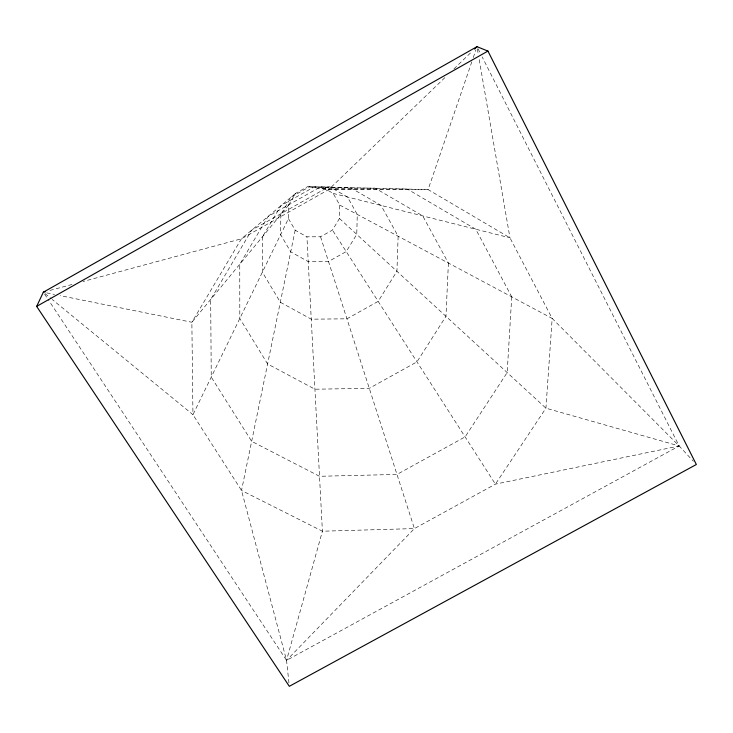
<?xml version="1.0" encoding="UTF-8"?>
<svg xmlns="http://www.w3.org/2000/svg" width="733" height="733" viewBox="0 0 733 733"><rect width="100%" height="100%" fill="white"/><g stroke="black" fill="none" stroke-linecap="round" stroke-linejoin="round"><path stroke-width="0.55" stroke-dasharray="3.67 2.75" d="M288.949 682.927L286.548 660.369L241.524 490.459L192.953 414.676L288.454 218.608L288.582 205.139L295.601 193.402L307.631 186.613L428.109 189.581L509.957 237.822L552.169 318.424L679.17 445.976L693.363 461.277M288.454 218.608L295.179 230.189L306.925 236.823L320.541 236.768L332.443 230.08L339.48 218.507L339.764 205.093L333.167 193.411L321.402 186.622M295.179 230.189L241.524 490.459L322.401 531.205L414.402 528.585L495.416 484.147L679.17 445.976L482.158 56.899M471.805 61.838L428.109 189.581L328.778 189.535L307.631 186.613M473.289 57.513L475.873 49.936M288.582 205.139L191.863 322.263L192.953 414.676L52.19 299.458M444.876 77.634L328.778 189.535L241.395 238.802L82.948 281.527M453.929 68.911L472.043 51.447M295.601 193.402L241.395 238.802L191.863 322.263L60.088 295.601M49.945 290.424L71.944 284.496M46.692 292.888L54.508 294.464M333.167 193.411L509.957 237.822L479.116 59.052M339.764 205.093L552.169 318.424L545.929 408.18L495.416 484.147L332.443 230.08M45.107 293.658L51.31 298.734M339.48 218.507L545.929 408.18L679.17 445.976L286.548 660.369L49.642 301.749M44.603 294.116L49.01 300.796M478.026 48.726L480.088 52.813M320.541 236.768L414.402 528.585L286.548 660.369L322.401 531.205L306.925 236.823M477.375 48.937L478.347 54.554M262.515 236.704L262.368 272.163L280.327 302.253L311.259 319.185L346.929 318.809L378.173 301.373L396.929 271.283L398.129 236.237L381.068 205.442L349.989 187.419L313.321 187.401L280.968 205.661L262.515 236.704M280.812 214.549L280.647 234.633L290.717 251.84L308.226 261.626L328.503 261.516L346.233 251.575L356.76 234.386L357.264 214.43L347.469 197.003L329.914 186.86L309.335 186.851L291.212 197.076L280.812 214.549M448.394 263.055L445.966 316.335L416.976 361.855L369.295 388.325L314.933 389.214L267.6 363.98L239.81 318.479L239.755 264.265L268.131 216.409L318.324 188.088L375.058 188.115L422.739 215.914L448.394 263.055M511.726 296.847L507.172 372.575L465.107 436.895L396.993 474.434L319.515 476.285L251.657 441.33L211.251 377.092L210.683 299.485L251.593 230.263L324.783 188.986L407.218 189.004L475.772 229.227L511.726 296.847"/><path stroke-width="1.1" d="M36.65 306.394L43.339 292.21L476.991 46.683L487.94 51.072L696.35 464.502L289.315 686.317L36.65 306.394L487.94 51.072M474.517 49.065L476.991 46.683M43.339 292.21L45.538 291.615"/></g></svg>
